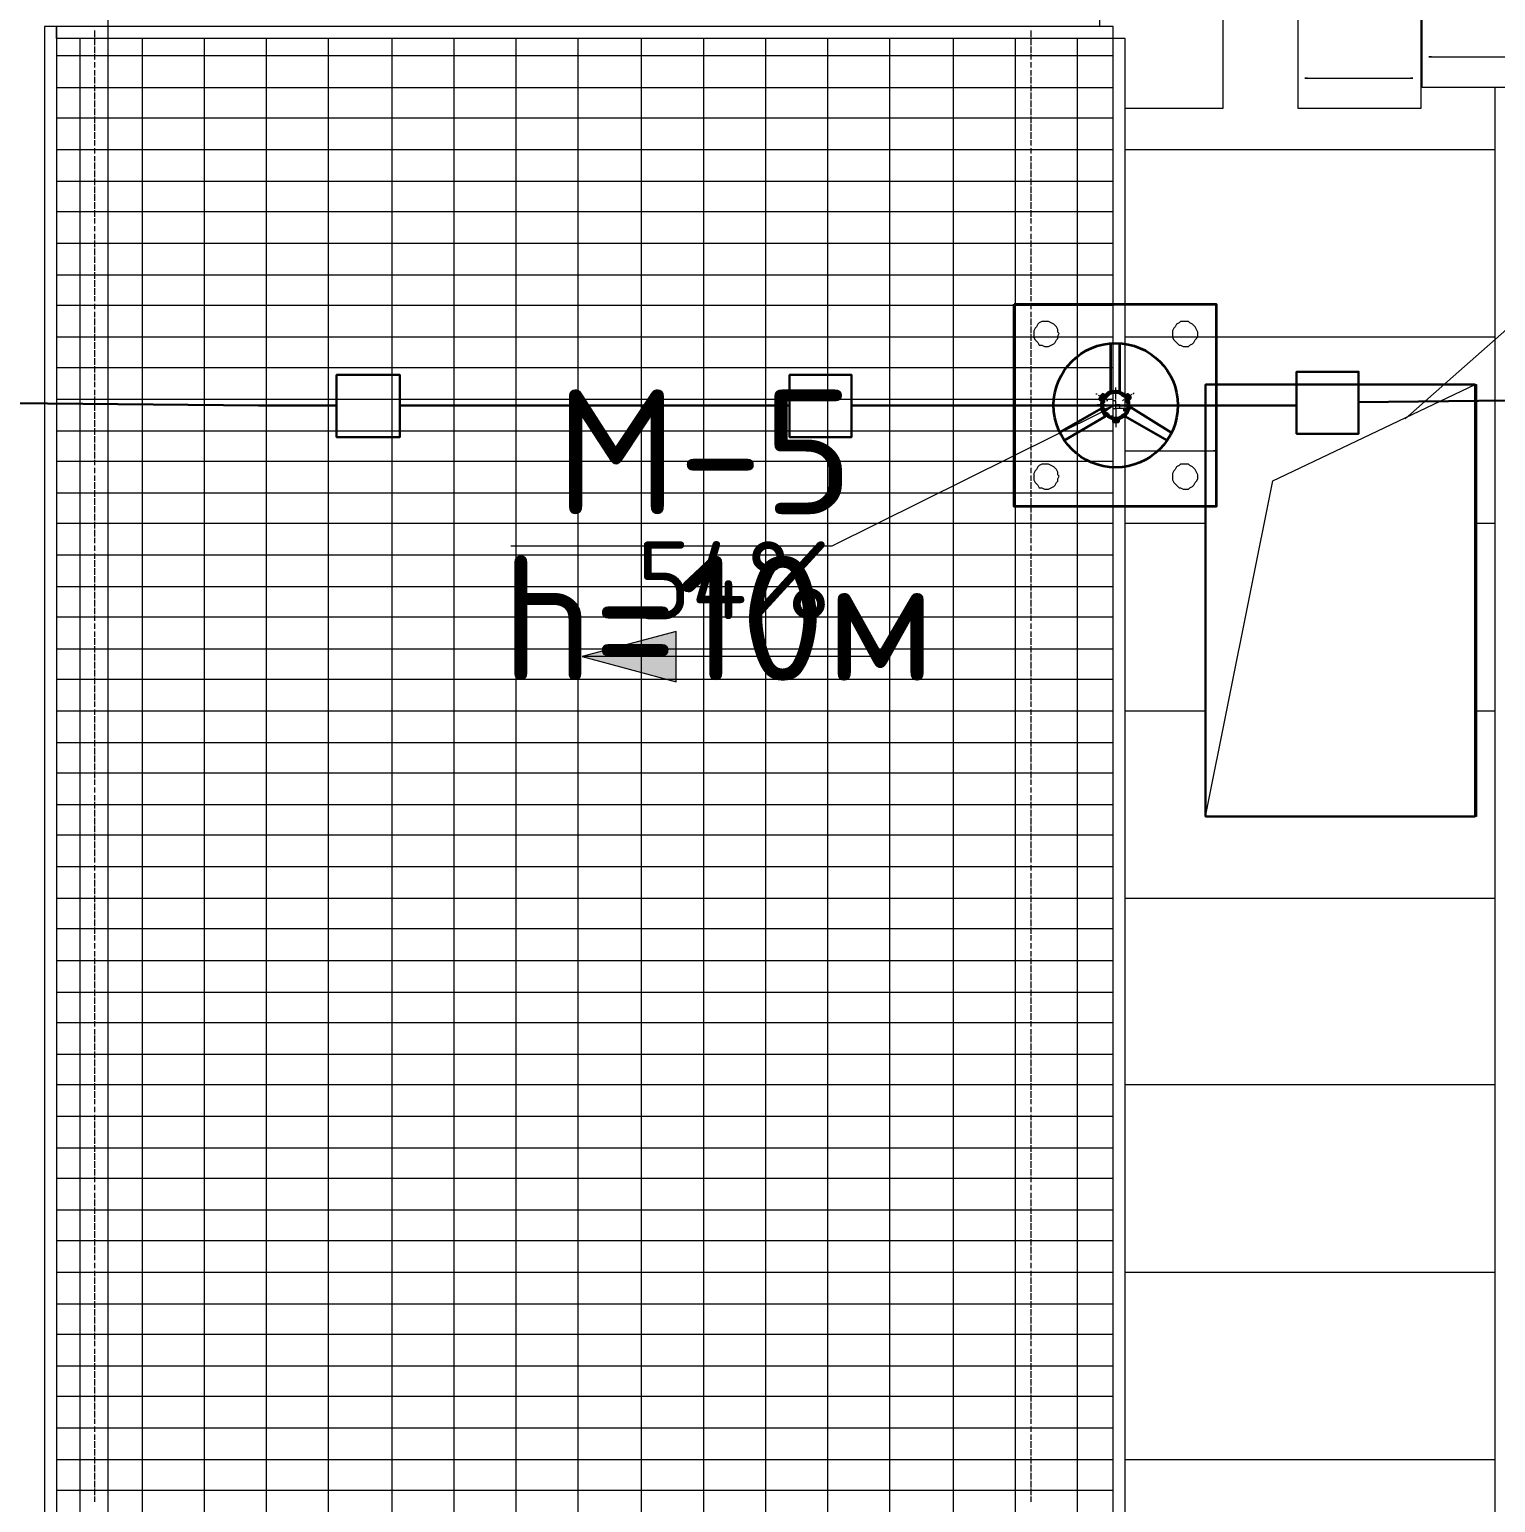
# Model space of a CAD drawing. Header units: millimetres. Extents: x -42533 to 645315, y 3457 to 82611.
# Drawn here: x 589326 to 594027, y 36537 to 41261 of the extents above; entities that cross this region are included whole.
import ezdxf

# ---------------------------------------------------------------- set-up
doc = ezdxf.new("R2010")
doc.units = ezdxf.units.MM
for name, color, linetype, true_color in [('PDF _!ЭОМ.Молниезащита', 7, 'Continuous', 0x954a95), ('PDF _Аннотация', 7, 'Continuous', 0xbababa), ('PDF _Крыша', 7, 'Continuous', 0xbababa), ('PDF _Крыша штриховка', 7, 'Continuous', 0xbababa), ('PDF _Обобщенные модели', 7, 'Continuous', 0xbababa), ('PDF _Ограждение', 7, 'Continuous', 0xbababa), ('PDF _Оси', 7, 'Continuous', 0xbababa), ('PDF _Перекрытие', 7, 'Continuous', 0xbababa), ('PDF _Перекрытие штриховка', 7, 'Continuous', 0xbababa), ('PDF _Размеры', 7, 'Continuous', 0xbababa)]:
    doc.layers.add(name, color=color, linetype=linetype, true_color=true_color)
for name, color, linetype in [('PDF _0', 7, 'Continuous'), ('PDF _Линии', 7, 'Continuous'), ('PDF _Текст', 7, 'Continuous')]:
    doc.layers.add(name, color=color, linetype=linetype)
doc.styles.add('PDF GOST Common', font='GOST_Common.ttf')
doc.styles.add('PDF ISOCPEUR', font='isocpeur.ttf')

msp = doc.modelspace()

# ---------------------------------------------------------------- linework, layer by layer
at = {"layer": 'PDF _!ЭОМ.Молниезащита', "color": 5, "lineweight": 30}
for points in [[(588819.7, 40067.1), (590060.6, 40055.3), (590310.5, 40055.3), (590310.5, 40152.7), (590513.8, 40152.7), (590513.8, 39953.7), (590310.5, 39953.7), (590310.5, 40055.3)], [(590513.8, 40055.3), (591513.3, 40055.3), (591763.2, 40055.3), (591763.2, 40152.7), (591962.3, 40152.7), (591962.3, 39953.7), (591763.2, 39953.7), (591763.2, 40055.3)], [(594164.7, 40071.9), (593587.9, 40065.8), (593587.9, 39964.1), (593388.9, 39964.1), (593388.9, 40163.2), (593587.9, 40163.2), (593587.9, 40065.8)], [(591962.3, 40055.3), (592961.8, 40055.3), (593388.9, 40055.3)]]:
    msp.add_lwpolyline(points, dxfattribs=at)
at = {"layer": 'PDF _!ЭОМ.Молниезащита', "lineweight": 5}
msp.add_lwpolyline([(592762.8, 40032), (591898.8, 39604.2), (591894.6, 39604.2), (590869.6, 39604.2)], dxfattribs=at)
at = {"layer": 'PDF _!ЭОМ.Молниезащита', "lineweight": 13}
msp.add_circle((592805, 40061.1), 16795.3, dxfattribs=at)
at = {"layer": 'PDF _!ЭОМ.Молниезащита', "color": 116, "lineweight": 30, "true_color": 0x136734}
msp.add_circle((592805, 40061.1), 12322.7, dxfattribs=at)
at = {"layer": 'PDF _!ЭОМ.Молниезащита', "transparency": 33554559}
msp.add_solid([(592758.6, 40040.5), (592809.4, 40057.4), (592767.1, 40027.8)], dxfattribs=at)
at = {"layer": 'PDF _0', "color": 5, "lineweight": 35}
for points in [[(592483.3, 40379.3), (593131.3, 40379.3), (593131.3, 39731.3), (592483.3, 39731.3)], [(592851.8, 40057.4), (592851.8, 40065.9), (592847.5, 40074.4), (592847.5, 40078.6), (592839.1, 40087.1), (592834.8, 40091.3), (592826.4, 40095.5), (592817.9, 40099.8), (592809.4, 40099.8), (592801, 40099.8), (592792.5, 40099.8), (592784, 40095.5), (592779.8, 40091.3), (592771.3, 40082.8), (592767.1, 40074.4), (592767.1, 40070.1), (592762.8, 40061.7), (592762.8, 40053.2), (592767.1, 40044.7), (592767.1, 40036.2), (592771.3, 40027.8), (592779.8, 40023.5), (592784, 40019.3), (592792.5, 40015.1), (592801, 40010.8), (592809.4, 40010.8), (592817.9, 40010.8), (592826.4, 40015.1), (592834.8, 40019.3), (592839.1, 40023.5), (592847.5, 40032), (592847.5, 40040.5), (592851.8, 40049)], [(592847.5, 40057.4), (592847.5, 40061.7), (592843.3, 40070.1), (592843.3, 40078.6), (592839.1, 40082.8), (592830.6, 40087.1), (592826.4, 40091.3), (592817.9, 40095.5), (592809.4, 40095.5), (592801, 40095.5), (592796.7, 40095.5), (592788.3, 40091.3), (592784, 40087.1), (592775.5, 40078.6), (592771.3, 40074.4), (592771.3, 40065.9), (592767.1, 40061.7), (592767.1, 40053.2), (592771.3, 40044.7), (592771.3, 40036.2), (592775.5, 40032), (592784, 40027.8), (592788.3, 40019.3), (592796.7, 40019.3), (592801, 40015.1), (592809.4, 40015.1), (592817.9, 40015.1), (592826.4, 40019.3), (592830.6, 40023.5), (592839.1, 40027.8), (592843.3, 40036.2), (592843.3, 40040.5), (592847.5, 40049)]]:
    msp.add_lwpolyline(points, close=True, dxfattribs=at)
at = {"layer": 'PDF _0', "color": 5, "lineweight": 5}
for points in [[(592627.3, 40286.1), (592623.1, 40290.4), (592623.1, 40298.8), (592618.8, 40307.3), (592614.6, 40311.5), (592610.4, 40315.8), (592601.9, 40320), (592593.4, 40324.2), (592589.2, 40324.2), (592580.7, 40324.2), (592572.2, 40324.2), (592563.8, 40320), (592559.5, 40315.8), (592555.3, 40307.3), (592551.1, 40303.1), (592546.8, 40294.6), (592546.8, 40290.4), (592546.8, 40281.9), (592546.8, 40273.4), (592551.1, 40265), (592555.3, 40260.7), (592559.5, 40256.5), (592563.8, 40248), (592572.2, 40248), (592580.7, 40243.8), (592589.2, 40243.8), (592593.4, 40243.8), (592601.9, 40248), (592610.4, 40252.2), (592614.6, 40256.5), (592618.8, 40265), (592623.1, 40269.2), (592623.1, 40277.7)], [(593072, 40286.1), (593072, 40290.4), (593067.8, 40298.8), (593063.5, 40307.3), (593059.3, 40311.5), (593055.1, 40315.8), (593046.6, 40320), (593042.4, 40324.2), (593033.9, 40324.2), (593025.4, 40324.2), (593017, 40324.2), (593012.7, 40320), (593004.3, 40315.8), (593000, 40307.3), (592995.8, 40303.1), (592991.5, 40294.6), (592991.5, 40290.4), (592991.5, 40281.9), (592991.5, 40273.4), (592995.8, 40265), (593000, 40260.7), (593004.3, 40256.5), (593012.7, 40248), (593017, 40248), (593025.4, 40243.8), (593033.9, 40243.8), (593042.4, 40243.8), (593046.6, 40248), (593055.1, 40252.2), (593059.3, 40256.5), (593063.5, 40265), (593067.8, 40269.2), (593072, 40277.7)], [(592627.3, 39828.7), (592623.1, 39832.9), (592623.1, 39841.4), (592618.8, 39849.9), (592614.6, 39854.1), (592610.4, 39858.4), (592601.9, 39862.6), (592593.4, 39866.8), (592589.2, 39866.8), (592580.7, 39866.8), (592572.2, 39866.8), (592563.8, 39862.6), (592559.5, 39858.4), (592555.3, 39849.9), (592551.1, 39845.7), (592546.8, 39837.2), (592546.8, 39832.9), (592546.8, 39824.5), (592546.8, 39816), (592551.1, 39807.5), (592555.3, 39803.3), (592559.5, 39799.1), (592563.8, 39790.6), (592572.2, 39790.6), (592580.7, 39786.4), (592589.2, 39786.4), (592593.4, 39786.4), (592601.9, 39790.6), (592610.4, 39794.8), (592614.6, 39799.1), (592618.8, 39807.5), (592623.1, 39811.8), (592623.1, 39820.2)], [(593072, 39828.7), (593072, 39832.9), (593067.8, 39841.4), (593063.5, 39849.9), (593059.3, 39854.1), (593055.1, 39858.4), (593046.6, 39862.6), (593042.4, 39866.8), (593033.9, 39866.8), (593025.4, 39866.8), (593017, 39866.8), (593012.7, 39862.6), (593004.3, 39858.4), (593000, 39849.9), (592995.8, 39845.7), (592991.5, 39837.2), (592991.5, 39832.9), (592991.5, 39824.5), (592991.5, 39816), (592995.8, 39807.5), (593000, 39803.3), (593004.3, 39799.1), (593012.7, 39790.6), (593017, 39790.6), (593025.4, 39786.4), (593033.9, 39786.4), (593042.4, 39786.4), (593046.6, 39790.6), (593055.1, 39794.8), (593059.3, 39799.1), (593063.5, 39807.5), (593067.8, 39811.8), (593072, 39820.2)]]:
    msp.add_lwpolyline(points, close=True, dxfattribs=at)
at = {"layer": 'PDF _0', "color": 5, "lineweight": 35}
for points in [[(592792.5, 40256.5), (592792.5, 40099.8), (592822.1, 40099.8), (592822.1, 40256.5)], [(592767.1, 40070.1), (592767.1, 40074.4), (592771.3, 40078.6), (592767.1, 40074.4), (592762.8, 40070.1), (592758.6, 40074.4), (592758.6, 40078.6), (592762.8, 40082.8), (592762.8, 40078.6), (592767.1, 40074.4)], [(592762.8, 40078.6), (592758.6, 40078.6), (592758.6, 40074.4)], [(592771.3, 40082.8), (592767.1, 40087.1), (592762.8, 40087.1), (592762.8, 40082.8), (592767.1, 40091.3), (592767.1, 40087.1)], [(592775.5, 40087.1), (592775.5, 40082.8), (592771.3, 40082.8), (592771.3, 40078.6), (592775.5, 40087.1), (592767.1, 40091.3)], [(592839.1, 40087.1), (592843.3, 40087.1), (592843.3, 40082.8), (592843.3, 40078.6), (592839.1, 40087.1), (592847.5, 40091.3)], [(592847.5, 40087.1), (592847.5, 40091.3), (592851.8, 40087.1), (592847.5, 40087.1), (592843.3, 40082.8)], [(592851.8, 40074.4), (592847.5, 40074.4), (592847.5, 40078.6), (592843.3, 40078.6), (592847.5, 40074.4), (592851.8, 40074.4), (592856, 40078.6)], [(592847.5, 40078.6), (592856, 40082.8), (592851.8, 40082.8), (592851.8, 40087.1), (592856, 40078.6), (592856, 40082.8)], [(592644.2, 39943.1), (592775.5, 40019.3), (592762.8, 40044.7), (592627.3, 39968.5)], [(592801, 40010.8), (592805.2, 40010.8), (592809.4, 40010.8), (592801, 40010.8), (592801, 40002.4)], [(592805.2, 40010.8), (592805.2, 40002.4), (592809.4, 40002.4), (592801, 40002.4), (592805.2, 40002.4)], [(592817.9, 40010.8), (592813.7, 40010.8), (592809.4, 40010.8), (592817.9, 40010.8), (592817.9, 40002.4)], [(592813.7, 40002.4), (592817.9, 40002.4), (592809.4, 40002.4), (592813.7, 40002.4), (592813.7, 40010.8)], [(592987.3, 39968.5), (592856, 40049), (592839.1, 40019.3), (592974.6, 39943.1)]]:
    msp.add_lwpolyline(points, dxfattribs=at)
at = {"layer": 'PDF _0', "color": 30, "lineweight": 18, "true_color": 0xff8000}
for points in [[(592809.4, 40104), (592809.4, 40112.5)], [(592750.1, 40091.3), (592745.9, 40091.3)], [(592762.8, 40082.8), (592754.4, 40087.1)], [(592775.5, 40074.4), (592767.1, 40078.6), (592767.1, 40082.8)], [(592779.8, 40074.4), (592779.8, 40074.4)], [(592784, 40070.1), (592779.8, 40070.1)], [(592809.4, 40099.8), (592809.4, 40099.8)], [(592809.4, 40074.4), (592809.4, 40082.8), (592809.4, 40087.1), (592809.4, 40095.5)], [(592809.4, 40070.1), (592809.4, 40070.1)], [(592809.4, 40044.7), (592809.4, 40057.4), (592809.4, 40065.9)], [(592830.6, 40070.1), (592834.8, 40074.4)], [(592839.1, 40074.4), (592847.5, 40082.8)], [(592851.8, 40082.8), (592860.3, 40091.3)], [(592864.5, 40091.3), (592868.7, 40095.5)], [(592775.5, 40057.4), (592767.1, 40057.4), (592762.8, 40057.4), (592750.1, 40057.4)], [(592779.8, 40057.4), (592792.5, 40057.4), (592796.7, 40057.4), (592809.4, 40057.4), (592822.1, 40057.4)], [(592809.4, 40040.5), (592809.4, 40027.8), (592809.4, 40023.5), (592809.4, 40015.1)], [(592809.4, 40019.3), (592809.4, 40010.8), (592809.4, 39998.1)], [(592826.4, 40057.4), (592834.8, 40057.4), (592839.1, 40057.4), (592851.8, 40057.4)], [(592856, 40057.4), (592864.5, 40057.4)], [(592809.4, 40006.6), (592809.4, 39993.9), (592809.4, 39989.7), (592809.4, 39985.4)]]:
    msp.add_lwpolyline(points, dxfattribs=at)
at = {"layer": 'PDF _0', "lineweight": 25}
for points in [[(592771.3, 40078.6), (592775.5, 40087.1), (592767.1, 40091.3), (592762.8, 40082.8), (592758.6, 40078.6), (592758.6, 40074.4), (592762.8, 40070.1), (592767.1, 40074.4)], [(592856, 40078.6), (592851.8, 40087.1), (592847.5, 40091.3), (592839.1, 40087.1), (592843.3, 40078.6), (592847.5, 40074.4), (592851.8, 40074.4)], [(592817.9, 40002.4), (592817.9, 40010.8), (592809.4, 40010.8), (592801, 40010.8), (592801, 40002.4), (592809.4, 40002.4)]]:
    msp.add_lwpolyline(points, close=True, dxfattribs=at)
at = {"layer": 'PDF _0', "color": 7, "lineweight": 0, "true_color": 0xffffff}
for points in [[(592767.1, 40070.1), (592758.6, 40074.4), (592767.1, 40074.4)], [(592767.1, 40091.3), (592775.5, 40087.1), (592762.8, 40082.8)], [(592851.8, 40087.1), (592839.1, 40087.1), (592847.5, 40091.3)], [(592851.8, 40074.4), (592856, 40078.6), (592847.5, 40074.4)], [(592801, 40010.8), (592817.9, 40010.8), (592801, 40010.8)], [(592809.4, 40010.8), (592817.9, 40010.8)], [(592817.9, 40002.4), (592801, 40002.4), (592817.9, 40002.4), (592801, 40002.4)]]:
    msp.add_lwpolyline(points, dxfattribs=at)
at = {"layer": 'PDF _0', "color": 5, "lineweight": 35}
msp.add_circle((592809.2, 40055.5), 199.3, dxfattribs=at)
at = {"layer": 'PDF _0', "color": 7, "true_color": 0xffffff, "transparency": 33554559}
for points in [[(592762.8, 40082.8), (592771.3, 40078.6), (592758.6, 40078.6)], [(592771.3, 40078.6), (592758.6, 40078.6), (592767.1, 40074.4)], [(592767.1, 40091.3), (592762.8, 40082.8), (592775.5, 40087.1)], [(592775.5, 40087.1), (592762.8, 40082.8), (592771.3, 40078.6)], [(592847.5, 40091.3), (592839.1, 40087.1), (592851.8, 40087.1)], [(592843.3, 40078.6), (592851.8, 40087.1), (592839.1, 40087.1)], [(592856, 40078.6), (592843.3, 40078.6), (592851.8, 40087.1)], [(592847.5, 40074.4), (592856, 40078.6), (592843.3, 40078.6)], [(592801, 40002.4), (592817.9, 40002.4), (592801, 40010.8)], [(592817.9, 40002.4), (592801, 40010.8), (592817.9, 40010.8)]]:
    msp.add_solid(points, dxfattribs=at)
at = {"layer": 'PDF _Аннотация', "color": 8, "lineweight": 9}
msp.add_lwpolyline([(593737, 40012), (595168.5, 41274.1), (595299.8, 41274.1)], dxfattribs=at)
at = {"layer": 'PDF _Крыша', "color": 8, "lineweight": 9}
msp.add_lwpolyline([(593097.4, 40122.1), (593965.7, 40122.1), (593965.7, 38737.2), (593097.4, 38737.2)], close=True, dxfattribs=at)
at = {"layer": 'PDF _Крыша штриховка', "color": 8, "lineweight": 9}
for points in [[(592839.1, 40876), (594025, 40876)], [(592839.1, 40274.6), (594025, 40274.6)], [(592839.1, 39677.4), (593097.4, 39677.4)], [(593965.7, 39677.4), (594025, 39677.4)], [(592839.1, 39076), (593097.4, 39076)], [(593965.7, 39076), (594025, 39076)], [(592839.1, 38474.6), (594025, 38474.6)], [(592839.1, 37877.4), (594025, 37877.4)], [(592839.1, 37276), (594025, 37276)], [(592839.1, 36674.5), (594025, 36674.5)]]:
    msp.add_lwpolyline(points, dxfattribs=at)
at = {"layer": 'PDF _Линии', "color": 8, "lineweight": 9}
for points in [[(553827.3, 24730.9), (582318.5, 24654.6), (582229.5, 32125.8), (589577.9, 32125.8), (589577.9, 54975.5), (598506, 54975.5), (598785.5, 20686.1), (592369, 20686.1), (592432.5, 12524.6), (585626.3, 12571.2), (585592.4, 14451.7), (550752.4, 14451.7), (550752.4, 12478), (543802.2, 12478), (543764.1, 20783.5), (537415.3, 20800.5), (537356, 32655.2)], [(593097.4, 38737.2), (593313.4, 39812.9), (593961.4, 40122.1)]]:
    msp.add_lwpolyline(points, dxfattribs=at)
at = {"layer": 'PDF _Линии', "color": 8, "lineweight": 30}
msp.add_lwpolyline([(593961.4, 40122.1), (593097.4, 40122.1), (593097.4, 38737.2), (593961.4, 38737.2)], close=True, dxfattribs=at)
at = {"layer": 'PDF _Обобщенные модели', "color": 8, "lineweight": 9}
for points in [[(593792, 42472.7), (593809, 42472.7), (593813.2, 42472.7), (593817.4, 42472.7), (594156.3, 42472.7), (594164.7, 42472.7), (594169, 42472.7), (594185.9, 42472.7), (594185.9, 41075.1), (594169, 41075.1), (594164.7, 41075.1), (594156.3, 41075.1), (593817.4, 41075.1), (593813.2, 41075.1), (593809, 41075.1), (593792, 41075.1)], [(593393.9, 42409.2), (593410.8, 42409.2), (593419.3, 42409.2), (593758.1, 42409.2), (593762.4, 42409.2), (593766.6, 42409.2), (593783.6, 42409.2), (593787.8, 42409.2), (593787.8, 41007.3), (593783.6, 41007.3), (593766.6, 41007.3), (593762.4, 41007.3), (593758.1, 41007.3), (593419.3, 41007.3), (593410.8, 41007.3), (593393.9, 41007.3)]]:
    msp.add_lwpolyline(points, close=True, dxfattribs=at)
for points in [[(592758.6, 41269.9), (592758.6, 42409.2), (592762.8, 42409.2), (592775.5, 42409.2), (592779.8, 42409.2), (592788.3, 42409.2), (593122.8, 42409.2), (593131.3, 42409.2), (593135.5, 42409.2), (593152.5, 42409.2), (593152.5, 41007.3), (593135.5, 41007.3), (593131.3, 41007.3), (593122.8, 41007.3), (592839.1, 41007.3)], [(593821.7, 41172.5), (593813.2, 41172.5), (594160.5, 41172.5), (594152, 41172.5)], [(593423.6, 41104.7), (593415.1, 41104.7), (593762.4, 41104.7), (593753.9, 41104.7)], [(592839.1, 39909.2), (593127.1, 39909.2), (593122.8, 39909.2)]]:
    msp.add_lwpolyline(points, dxfattribs=at)
at = {"layer": 'PDF _Обобщенные модели', "color": 8, "lineweight": 18}
msp.add_lwpolyline([(594025, 41075.1), (594025, 25654.2)], dxfattribs=at)
at = {"layer": 'PDF _Ограждение', "color": 8, "lineweight": 9}
msp.add_lwpolyline([(592801, 41231.8), (592801, 41269.9), (589412.7, 41269.9), (589412.7, 34213.8), (589374.6, 34213.8), (589374.6, 34175.7), (592801, 34175.7), (592801, 41231.8), (589412.7, 41231.8), (589412.7, 41269.9), (589374.6, 41269.9), (589374.6, 34213.8), (592801, 34213.8), (592801, 34175.7), (592839.1, 34175.7), (592839.1, 41231.8)], close=True, dxfattribs=at)
for points in [[(592834.8, 40036.2), (592834.8, 40044.7), (592809.4, 40044.7), (592809.4, 40070.1), (592801, 40070.1)], [(592801, 40044.7), (592809.4, 40044.7), (592809.4, 40036.2)]]:
    msp.add_lwpolyline(points, dxfattribs=at)
at = {"layer": 'PDF _Оси', "color": 8, "lineweight": 9}
for points in [[(589535.5, 41236), (589535.5, 41257.2)], [(592538.4, 41236), (592538.4, 41257.2)], [(589535.5, 41210.6), (589535.5, 41231.8)], [(589535.5, 41185.2), (589535.5, 41206.4)], [(592538.4, 41210.6), (592538.4, 41231.8)], [(592538.4, 41185.2), (592538.4, 41206.4)], [(589535.5, 41164), (589535.5, 41181)], [(589535.5, 41159.8), (589535.5, 41159.8)], [(589535.5, 41138.6), (589535.5, 41155.5)], [(592538.4, 41164), (592538.4, 41181)], [(592538.4, 41159.8), (592538.4, 41159.8)], [(592538.4, 41138.6), (592538.4, 41155.5)], [(589535.5, 41134.4), (589535.5, 41134.4)], [(589535.5, 41113.2), (589535.5, 41130.1)], [(589535.5, 41087.8), (589535.5, 41109)], [(592538.4, 41134.4), (592538.4, 41134.4)], [(592538.4, 41113.2), (592538.4, 41130.1)], [(592538.4, 41087.8), (592538.4, 41109)], [(589535.5, 41062.4), (589535.5, 41083.5)], [(589535.5, 41037), (589535.5, 41058.1)], [(592538.4, 41062.4), (592538.4, 41083.5)], [(592538.4, 41037), (592538.4, 41058.1)], [(589535.5, 41011.5), (589535.5, 41032.7)], [(589535.5, 40986.1), (589535.5, 41007.3)], [(592538.4, 41011.5), (592538.4, 41032.7)], [(592538.4, 40986.1), (592538.4, 41007.3)], [(589535.5, 40960.7), (589535.5, 40981.9)], [(589535.5, 40935.3), (589535.5, 40956.5)], [(592538.4, 40960.7), (592538.4, 40981.9)], [(592538.4, 40935.3), (592538.4, 40956.5)], [(589535.5, 40909.9), (589535.5, 40931.1)], [(592538.4, 40909.9), (592538.4, 40931.1)], [(589535.5, 40888.7), (589535.5, 40905.7)], [(589535.5, 40884.5), (589535.5, 40884.5)], [(589535.5, 40863.3), (589535.5, 40880.2)], [(592538.4, 40888.7), (592538.4, 40905.7)], [(592538.4, 40884.5), (592538.4, 40884.5)], [(592538.4, 40863.3), (592538.4, 40880.2)], [(589535.5, 40859.1), (589535.5, 40859.1)], [(589535.5, 40837.9), (589535.5, 40854.8)], [(589535.5, 40812.5), (589535.5, 40833.7)], [(592538.4, 40859.1), (592538.4, 40859.1)], [(592538.4, 40837.9), (592538.4, 40854.8)], [(592538.4, 40812.5), (592538.4, 40833.7)], [(589535.5, 40787.1), (589535.5, 40808.2)], [(589535.5, 40761.7), (589535.5, 40782.8)], [(592538.4, 40787.1), (592538.4, 40808.2)], [(592538.4, 40761.7), (592538.4, 40782.8)], [(589535.5, 40736.2), (589535.5, 40757.4)], [(589535.5, 40710.8), (589535.5, 40732)], [(592538.4, 40736.2), (592538.4, 40757.4)], [(592538.4, 40710.8), (592538.4, 40732)], [(589535.5, 40685.4), (589535.5, 40706.6)], [(589535.5, 40660), (589535.5, 40681.2)], [(592538.4, 40685.4), (592538.4, 40706.6)], [(592538.4, 40660), (592538.4, 40681.2)], [(589535.5, 40638.8), (589535.5, 40655.8)], [(589535.5, 40634.6), (589535.5, 40634.6)], [(589535.5, 40613.4), (589535.5, 40630.4)], [(592538.4, 40638.8), (592538.4, 40655.8)], [(592538.4, 40634.6), (592538.4, 40634.6)], [(592538.4, 40613.4), (592538.4, 40630.4)], [(589535.5, 40609.2), (589535.5, 40609.2)], [(589535.5, 40588), (589535.5, 40604.9)], [(589535.5, 40562.6), (589535.5, 40583.8)], [(592538.4, 40609.2), (592538.4, 40609.2)], [(592538.4, 40588), (592538.4, 40604.9)], [(592538.4, 40562.6), (592538.4, 40583.8)], [(589535.5, 40537.2), (589535.5, 40558.4)], [(589535.5, 40511.8), (589535.5, 40532.9)], [(592538.4, 40537.2), (592538.4, 40558.4)], [(592538.4, 40511.8), (592538.4, 40532.9)], [(589535.5, 40486.4), (589535.5, 40507.5)], [(592538.4, 40486.4), (592538.4, 40507.5)], [(589535.5, 40460.9), (589535.5, 40482.1)], [(589535.5, 40435.5), (589535.5, 40456.7)], [(592538.4, 40460.9), (592538.4, 40482.1)], [(592538.4, 40435.5), (592538.4, 40456.7)], [(589535.5, 40410.1), (589535.5, 40431.3)], [(589535.5, 40388.9), (589535.5, 40405.9)], [(592538.4, 40410.1), (592538.4, 40431.3)], [(592538.4, 40388.9), (592538.4, 40405.9)], [(589535.5, 40384.7), (589535.5, 40384.7)], [(589535.5, 40363.5), (589535.5, 40380.5)], [(589535.5, 40359.3), (589535.5, 40359.3)], [(589535.5, 40338.1), (589535.5, 40355.1)], [(592538.4, 40384.7), (592538.4, 40384.7)], [(592538.4, 40363.5), (592538.4, 40380.5)], [(592538.4, 40359.3), (592538.4, 40359.3)], [(592538.4, 40338.1), (592538.4, 40355.1)], [(589535.5, 40312.7), (589535.5, 40333.9)], [(589535.5, 40287.3), (589535.5, 40308.5)], [(592538.4, 40312.7), (592538.4, 40333.9)], [(592538.4, 40287.3), (592538.4, 40308.5)], [(589535.5, 40261.9), (589535.5, 40283.1)], [(589535.5, 40236.5), (589535.5, 40257.6)], [(592538.4, 40261.9), (592538.4, 40283.1)], [(592538.4, 40236.5), (592538.4, 40257.6)], [(589535.5, 40211.1), (589535.5, 40232.2)], [(589535.5, 40185.6), (589535.5, 40206.8)], [(592538.4, 40211.1), (592538.4, 40232.2)], [(592538.4, 40185.6), (592538.4, 40206.8)], [(589535.5, 40160.2), (589535.5, 40181.4)], [(589535.5, 40134.8), (589535.5, 40156)], [(592538.4, 40160.2), (592538.4, 40181.4)], [(592538.4, 40134.8), (592538.4, 40156)], [(589535.5, 40113.6), (589535.5, 40130.6)], [(589535.5, 40109.4), (589535.5, 40109.4)], [(589535.5, 40088.2), (589535.5, 40105.2)], [(592538.4, 40113.6), (592538.4, 40130.6)], [(592538.4, 40109.4), (592538.4, 40109.4)], [(592538.4, 40088.2), (592538.4, 40105.2)], [(589535.5, 40062.8), (589535.5, 40084)], [(589535.5, 40037.4), (589535.5, 40058.6)], [(592538.4, 40062.8), (592538.4, 40084)], [(592538.4, 40037.4), (592538.4, 40058.6)], [(589535.5, 40012), (589535.5, 40033.2)], [(592538.4, 40012), (592538.4, 40033.2)], [(589535.5, 39986.6), (589535.5, 40007.8)], [(589535.5, 39961.2), (589535.5, 39982.4)], [(592538.4, 39986.6), (592538.4, 40007.8)], [(592538.4, 39961.2), (592538.4, 39982.4)], [(589535.5, 39935.8), (589535.5, 39956.9)], [(589535.5, 39910.3), (589535.5, 39931.5)], [(592538.4, 39935.8), (592538.4, 39956.9)], [(592538.4, 39910.3), (592538.4, 39931.5)], [(589535.5, 39884.9), (589535.5, 39906.1)], [(589535.5, 39863.8), (589535.5, 39880.7)], [(592538.4, 39884.9), (592538.4, 39906.1)], [(592538.4, 39863.8), (592538.4, 39880.7)], [(589535.5, 39859.5), (589535.5, 39859.5)], [(589535.5, 39838.3), (589535.5, 39855.3)], [(589535.5, 39834.1), (589535.5, 39834.1)], [(589535.5, 39812.9), (589535.5, 39829.9)], [(592538.4, 39859.5), (592538.4, 39859.5)], [(592538.4, 39838.3), (592538.4, 39855.3)], [(592538.4, 39834.1), (592538.4, 39834.1)], [(592538.4, 39812.9), (592538.4, 39829.9)], [(589535.5, 39787.5), (589535.5, 39808.7)], [(589535.5, 39762.1), (589535.5, 39783.3)], [(592538.4, 39787.5), (592538.4, 39808.7)], [(592538.4, 39762.1), (592538.4, 39783.3)], [(589535.5, 39736.7), (589535.5, 39757.9)], [(589535.5, 39711.3), (589535.5, 39732.5)], [(592538.4, 39736.7), (592538.4, 39757.9)], [(592538.4, 39711.3), (592538.4, 39732.5)], [(589535.5, 39685.9), (589535.5, 39707.1)], [(589535.5, 39660.5), (589535.5, 39681.6)], [(592538.4, 39685.9), (592538.4, 39707.1)], [(592538.4, 39660.5), (592538.4, 39681.6)], [(589535.5, 39635.1), (589535.5, 39656.2)], [(592538.4, 39635.1), (592538.4, 39656.2)], [(589535.5, 39613.9), (589535.5, 39630.8)], [(589535.5, 39609.6), (589535.5, 39609.6)], [(589535.5, 39588.5), (589535.5, 39605.4)], [(592538.4, 39613.9), (592538.4, 39630.8)], [(592538.4, 39609.6), (592538.4, 39609.6)], [(592538.4, 39588.5), (592538.4, 39605.4)], [(589535.5, 39584.2), (589535.5, 39584.2)], [(589535.5, 39563.1), (589535.5, 39580)], [(589535.5, 39537.6), (589535.5, 39558.8)], [(592538.4, 39584.2), (592538.4, 39584.2)], [(592538.4, 39563.1), (592538.4, 39580)], [(592538.4, 39537.6), (592538.4, 39558.8)], [(589535.5, 39512.2), (589535.5, 39533.4)], [(589535.5, 39486.8), (589535.5, 39508)], [(592538.4, 39512.2), (592538.4, 39533.4)], [(592538.4, 39486.8), (592538.4, 39508)], [(589535.5, 39461.4), (589535.5, 39482.6)], [(589535.5, 39436), (589535.5, 39457.2)], [(592538.4, 39461.4), (592538.4, 39482.6)], [(592538.4, 39436), (592538.4, 39457.2)], [(589535.5, 39410.6), (589535.5, 39431.8)], [(589535.5, 39385.2), (589535.5, 39406.3)], [(592538.4, 39410.6), (592538.4, 39431.8)], [(592538.4, 39385.2), (592538.4, 39406.3)], [(589535.5, 39364), (589535.5, 39380.9)], [(589535.5, 39359.8), (589535.5, 39359.8)], [(589535.5, 39338.6), (589535.5, 39355.5)], [(592538.4, 39364), (592538.4, 39380.9)], [(592538.4, 39359.8), (592538.4, 39359.8)], [(592538.4, 39338.6), (592538.4, 39355.5)], [(589535.5, 39334.3), (589535.5, 39334.3)], [(589535.5, 39313.2), (589535.5, 39330.1)], [(589535.5, 39287.8), (589535.5, 39308.9)], [(592538.4, 39334.3), (592538.4, 39334.3)], [(592538.4, 39313.2), (592538.4, 39330.1)], [(592538.4, 39287.8), (592538.4, 39308.9)], [(589535.5, 39262.3), (589535.5, 39283.5)], [(589535.5, 39236.9), (589535.5, 39258.1)], [(592538.4, 39262.3), (592538.4, 39283.5)], [(592538.4, 39236.9), (592538.4, 39258.1)], [(589535.5, 39211.5), (589535.5, 39232.7)], [(592538.4, 39211.5), (592538.4, 39232.7)], [(589535.5, 39186.1), (589535.5, 39207.3)], [(589535.5, 39160.7), (589535.5, 39181.9)], [(592538.4, 39186.1), (592538.4, 39207.3)], [(592538.4, 39160.7), (592538.4, 39181.9)], [(589535.5, 39135.3), (589535.5, 39156.5)], [(589535.5, 39109.9), (589535.5, 39131)], [(592538.4, 39135.3), (592538.4, 39156.5)], [(592538.4, 39109.9), (592538.4, 39131)], [(589535.5, 39088.7), (589535.5, 39105.6)], [(589535.5, 39084.5), (589535.5, 39084.5)], [(589535.5, 39063.3), (589535.5, 39080.2)], [(592538.4, 39088.7), (592538.4, 39105.6)], [(592538.4, 39084.5), (592538.4, 39084.5)], [(592538.4, 39063.3), (592538.4, 39080.2)], [(589535.5, 39037.9), (589535.5, 39059)], [(589535.5, 39012.5), (589535.5, 39033.6)], [(592538.4, 39037.9), (592538.4, 39059)], [(592538.4, 39012.5), (592538.4, 39033.6)], [(589535.5, 38987), (589535.5, 39008.2)], [(589535.5, 38961.6), (589535.5, 38982.8)], [(592538.4, 38987), (592538.4, 39008.2)], [(592538.4, 38961.6), (592538.4, 38982.8)], [(589535.5, 38936.2), (589535.5, 38957.4)], [(589535.5, 38910.8), (589535.5, 38932)], [(592538.4, 38936.2), (592538.4, 38957.4)], [(592538.4, 38910.8), (592538.4, 38932)], [(589535.5, 38885.4), (589535.5, 38906.6)], [(589535.5, 38860), (589535.5, 38881.2)], [(592538.4, 38885.4), (592538.4, 38906.6)], [(592538.4, 38860), (592538.4, 38881.2)], [(589535.5, 38838.8), (589535.5, 38855.7)], [(589535.5, 38834.6), (589535.5, 38834.6)], [(589535.5, 38813.4), (589535.5, 38830.3)], [(592538.4, 38838.8), (592538.4, 38855.7)], [(592538.4, 38834.6), (592538.4, 38834.6)], [(592538.4, 38813.4), (592538.4, 38830.3)], [(589535.5, 38809.2), (589535.5, 38809.2)], [(589535.5, 38788), (589535.5, 38804.9)], [(589535.5, 38762.6), (589535.5, 38783.7)], [(592538.4, 38809.2), (592538.4, 38809.2)], [(592538.4, 38788), (592538.4, 38804.9)], [(592538.4, 38762.6), (592538.4, 38783.7)], [(589535.5, 38737.2), (589535.5, 38758.3)], [(592538.4, 38737.2), (592538.4, 38758.3)], [(589535.5, 38711.7), (589535.5, 38732.9)], [(589535.5, 38686.3), (589535.5, 38707.5)], [(592538.4, 38711.7), (592538.4, 38732.9)], [(592538.4, 38686.3), (592538.4, 38707.5)], [(589535.5, 38660.9), (589535.5, 38682.1)], [(589535.5, 38635.5), (589535.5, 38656.7)], [(592538.4, 38660.9), (592538.4, 38682.1)], [(592538.4, 38635.5), (592538.4, 38656.7)], [(589535.5, 38610.1), (589535.5, 38631.3)], [(589535.5, 38588.9), (589535.5, 38605.9)], [(592538.4, 38610.1), (592538.4, 38631.3)], [(592538.4, 38588.9), (592538.4, 38605.9)], [(589535.5, 38584.7), (589535.5, 38584.7)], [(589535.5, 38563.5), (589535.5, 38580.5)], [(589535.5, 38559.3), (589535.5, 38559.3)], [(589535.5, 38538.1), (589535.5, 38555)], [(592538.4, 38584.7), (592538.4, 38584.7)], [(592538.4, 38563.5), (592538.4, 38580.5)], [(592538.4, 38559.3), (592538.4, 38559.3)], [(592538.4, 38538.1), (592538.4, 38555)], [(589535.5, 38512.7), (589535.5, 38533.9)], [(589535.5, 38487.3), (589535.5, 38508.4)], [(592538.4, 38512.7), (592538.4, 38533.9)], [(592538.4, 38487.3), (592538.4, 38508.4)], [(589535.5, 38461.9), (589535.5, 38483)], [(589535.5, 38436.4), (589535.5, 38457.6)], [(592538.4, 38461.9), (592538.4, 38483)], [(592538.4, 38436.4), (592538.4, 38457.6)], [(589535.5, 38411), (589535.5, 38432.2)], [(589535.5, 38385.6), (589535.5, 38406.8)], [(592538.4, 38411), (592538.4, 38432.2)], [(592538.4, 38385.6), (592538.4, 38406.8)], [(589535.5, 38360.2), (589535.5, 38381.4)], [(592538.4, 38360.2), (592538.4, 38381.4)], [(589535.5, 38339), (589535.5, 38356)], [(589535.5, 38334.8), (589535.5, 38334.8)], [(589535.5, 38313.6), (589535.5, 38330.6)], [(592538.4, 38339), (592538.4, 38356)], [(592538.4, 38334.8), (592538.4, 38334.8)], [(592538.4, 38313.6), (592538.4, 38330.6)], [(589535.5, 38309.4), (589535.5, 38309.4)], [(589535.5, 38288.2), (589535.5, 38305.2)], [(589535.5, 38262.8), (589535.5, 38284)], [(592538.4, 38309.4), (592538.4, 38309.4)], [(592538.4, 38288.2), (592538.4, 38305.2)], [(592538.4, 38262.8), (592538.4, 38284)], [(589535.5, 38237.4), (589535.5, 38258.6)], [(589535.5, 38212), (589535.5, 38233.2)], [(592538.4, 38237.4), (592538.4, 38258.6)], [(592538.4, 38212), (592538.4, 38233.2)], [(589535.5, 38186.6), (589535.5, 38207.7)], [(589535.5, 38161.2), (589535.5, 38182.3)], [(592538.4, 38186.6), (592538.4, 38207.7)], [(592538.4, 38161.2), (592538.4, 38182.3)], [(589535.5, 38135.7), (589535.5, 38156.9)], [(589535.5, 38110.3), (589535.5, 38131.5)], [(592538.4, 38135.7), (592538.4, 38156.9)], [(592538.4, 38110.3), (592538.4, 38131.5)], [(589535.5, 38084.9), (589535.5, 38106.1)], [(589535.5, 38063.7), (589535.5, 38080.7)], [(592538.4, 38084.9), (592538.4, 38106.1)], [(592538.4, 38063.7), (592538.4, 38080.7)], [(589535.5, 38059.5), (589535.5, 38059.5)], [(589535.5, 38038.3), (589535.5, 38055.3)], [(589535.5, 38012.9), (589535.5, 38034.1)], [(592538.4, 38059.5), (592538.4, 38059.5)], [(592538.4, 38038.3), (592538.4, 38055.3)], [(592538.4, 38012.9), (592538.4, 38034.1)], [(589535.5, 37987.5), (589535.5, 38008.7)], [(589535.5, 37962.1), (589535.5, 37983.3)], [(592538.4, 37987.5), (592538.4, 38008.7)], [(592538.4, 37962.1), (592538.4, 37983.3)], [(589535.5, 37936.7), (589535.5, 37957.9)], [(589535.5, 37911.3), (589535.5, 37932.4)], [(592538.4, 37936.7), (592538.4, 37957.9)], [(592538.4, 37911.3), (592538.4, 37932.4)], [(589535.5, 37885.9), (589535.5, 37907)], [(592538.4, 37885.9), (592538.4, 37907)], [(589535.5, 37860.4), (589535.5, 37881.6)], [(589535.5, 37835), (589535.5, 37856.2)], [(592538.4, 37860.4), (592538.4, 37881.6)], [(592538.4, 37835), (592538.4, 37856.2)], [(589535.5, 37813.9), (589535.5, 37830.8)], [(589535.5, 37809.6), (589535.5, 37809.6)], [(589535.5, 37788.4), (589535.5, 37805.4)], [(592538.4, 37813.9), (592538.4, 37830.8)], [(592538.4, 37809.6), (592538.4, 37809.6)], [(592538.4, 37788.4), (592538.4, 37805.4)], [(589535.5, 37784.2), (589535.5, 37784.2)], [(589535.5, 37763), (589535.5, 37780)], [(589535.5, 37737.6), (589535.5, 37758.8)], [(592538.4, 37784.2), (592538.4, 37784.2)], [(592538.4, 37763), (592538.4, 37780)], [(592538.4, 37737.6), (592538.4, 37758.8)], [(589535.5, 37712.2), (589535.5, 37733.4)], [(589535.5, 37686.8), (589535.5, 37708)], [(592538.4, 37712.2), (592538.4, 37733.4)], [(592538.4, 37686.8), (592538.4, 37708)], [(589535.5, 37661.4), (589535.5, 37682.6)], [(589535.5, 37636), (589535.5, 37657.1)], [(592538.4, 37661.4), (592538.4, 37682.6)], [(592538.4, 37636), (592538.4, 37657.1)], [(589535.5, 37610.6), (589535.5, 37631.7)], [(589535.5, 37585.1), (589535.5, 37606.3)], [(592538.4, 37610.6), (592538.4, 37631.7)], [(592538.4, 37585.1), (592538.4, 37606.3)], [(589535.5, 37564), (589535.5, 37580.9)], [(589535.5, 37559.7), (589535.5, 37559.7)], [(589535.5, 37538.6), (589535.5, 37555.5)], [(592538.4, 37564), (592538.4, 37580.9)], [(592538.4, 37559.7), (592538.4, 37559.7)], [(592538.4, 37538.6), (592538.4, 37555.5)], [(589535.5, 37534.3), (589535.5, 37534.3)], [(589535.5, 37513.1), (589535.5, 37530.1)], [(589535.5, 37487.7), (589535.5, 37508.9)], [(592538.4, 37534.3), (592538.4, 37534.3)], [(592538.4, 37513.1), (592538.4, 37530.1)], [(592538.4, 37487.7), (592538.4, 37508.9)], [(589535.5, 37462.3), (589535.5, 37483.5)], [(592538.4, 37462.3), (592538.4, 37483.5)], [(589535.5, 37436.9), (589535.5, 37458.1)], [(589535.5, 37411.5), (589535.5, 37432.7)], [(592538.4, 37436.9), (592538.4, 37458.1)], [(592538.4, 37411.5), (592538.4, 37432.7)], [(589535.5, 37386.1), (589535.5, 37407.3)], [(589535.5, 37360.7), (589535.5, 37381.8)], [(592538.4, 37386.1), (592538.4, 37407.3)], [(592538.4, 37360.7), (592538.4, 37381.8)], [(589535.5, 37335.3), (589535.5, 37356.4)], [(589535.5, 37314.1), (589535.5, 37331)], [(592538.4, 37335.3), (592538.4, 37356.4)], [(592538.4, 37314.1), (592538.4, 37331)], [(589535.5, 37309.8), (589535.5, 37309.8)], [(589535.5, 37288.7), (589535.5, 37305.6)], [(589535.5, 37284.4), (589535.5, 37284.4)], [(589535.5, 37263.3), (589535.5, 37280.2)], [(592538.4, 37309.8), (592538.4, 37309.8)], [(592538.4, 37288.7), (592538.4, 37305.6)], [(592538.4, 37284.4), (592538.4, 37284.4)], [(592538.4, 37263.3), (592538.4, 37280.2)], [(589535.5, 37237.8), (589535.5, 37259)], [(589535.5, 37212.4), (589535.5, 37233.6)], [(592538.4, 37237.8), (592538.4, 37259)], [(592538.4, 37212.4), (592538.4, 37233.6)], [(589535.5, 37187), (589535.5, 37208.2)], [(589535.5, 37161.6), (589535.5, 37182.8)], [(592538.4, 37187), (592538.4, 37208.2)], [(592538.4, 37161.6), (592538.4, 37182.8)], [(589535.5, 37136.2), (589535.5, 37157.4)], [(589535.5, 37110.8), (589535.5, 37132)], [(592538.4, 37136.2), (592538.4, 37157.4)], [(592538.4, 37110.8), (592538.4, 37132)], [(589535.5, 37085.4), (589535.5, 37106.5)], [(592538.4, 37085.4), (592538.4, 37106.5)], [(589535.5, 37060), (589535.5, 37081.1)], [(589535.5, 37038.8), (589535.5, 37055.7)], [(592538.4, 37060), (592538.4, 37081.1)], [(592538.4, 37038.8), (592538.4, 37055.7)], [(589535.5, 37034.5), (589535.5, 37034.5)], [(589535.5, 37013.4), (589535.5, 37030.3)], [(589535.5, 36988), (589535.5, 37009.1)], [(592538.4, 37034.5), (592538.4, 37034.5)], [(592538.4, 37013.4), (592538.4, 37030.3)], [(592538.4, 36988), (592538.4, 37009.1)], [(589535.5, 36962.5), (589535.5, 36983.7)], [(589535.5, 36937.1), (589535.5, 36958.3)], [(592538.4, 36962.5), (592538.4, 36983.7)], [(592538.4, 36937.1), (592538.4, 36958.3)], [(589535.5, 36911.7), (589535.5, 36932.9)], [(589535.5, 36886.3), (589535.5, 36907.5)], [(592538.4, 36911.7), (592538.4, 36932.9)], [(592538.4, 36886.3), (592538.4, 36907.5)], [(589535.5, 36860.9), (589535.5, 36882.1)], [(589535.5, 36835.5), (589535.5, 36856.7)], [(592538.4, 36860.9), (592538.4, 36882.1)], [(592538.4, 36835.5), (592538.4, 36856.7)], [(589535.5, 36810.1), (589535.5, 36831.3)], [(589535.5, 36788.9), (589535.5, 36805.8)], [(592538.4, 36810.1), (592538.4, 36831.3)], [(592538.4, 36788.9), (592538.4, 36805.8)], [(589535.5, 36784.7), (589535.5, 36784.7)], [(589535.5, 36763.5), (589535.5, 36780.4)], [(589535.5, 36759.3), (589535.5, 36759.3)], [(589535.5, 36738.1), (589535.5, 36755)], [(592538.4, 36784.7), (592538.4, 36784.7)], [(592538.4, 36763.5), (592538.4, 36780.4)], [(592538.4, 36759.3), (592538.4, 36759.3)], [(592538.4, 36738.1), (592538.4, 36755)], [(589535.5, 36712.7), (589535.5, 36733.8)], [(589535.5, 36687.3), (589535.5, 36708.4)], [(592538.4, 36712.7), (592538.4, 36733.8)], [(592538.4, 36687.3), (592538.4, 36708.4)], [(589535.5, 36661.8), (589535.5, 36683)], [(589535.5, 36636.4), (589535.5, 36657.6)], [(592538.4, 36661.8), (592538.4, 36683)], [(592538.4, 36636.4), (592538.4, 36657.6)], [(589535.5, 36611), (589535.5, 36632.2)], [(592538.4, 36611), (592538.4, 36632.2)], [(589535.5, 36585.6), (589535.5, 36606.8)], [(589535.5, 36560.2), (589535.5, 36581.4)], [(592538.4, 36585.6), (592538.4, 36606.8)], [(592538.4, 36560.2), (592538.4, 36581.4)], [(589535.5, 36539), (589535.5, 36556)], [(592538.4, 36539), (592538.4, 36556)]]:
    msp.add_lwpolyline(points, dxfattribs=at)
at = {"layer": 'PDF _Перекрытие', "color": 8, "lineweight": 18}
msp.add_lwpolyline([(592822.1, 40044.7), (592822.1, 40057.4), (592809.4, 40057.4)], dxfattribs=at)
at = {"layer": 'PDF _Перекрытие штриховка', "color": 8, "lineweight": 9}
for points in [[(589488.9, 34213.8), (589488.9, 41231.8)], [(589688, 34213.8), (589688, 41231.8)], [(589887, 34213.8), (589887, 41231.8)], [(590086.1, 34213.8), (590086.1, 41231.8)], [(590285.2, 34213.8), (590285.2, 41231.8)], [(590488.5, 34213.8), (590488.5, 41231.8)], [(590687.5, 34213.8), (590687.5, 41231.8)], [(590886.6, 34213.8), (590886.6, 41231.8)], [(591085.6, 34213.8), (591085.6, 41231.8)], [(591288.9, 34213.8), (591288.9, 41231.8)], [(591488, 34213.8), (591488, 41231.8)], [(591687.1, 34213.8), (591687.1, 41231.8)], [(591886.1, 34213.8), (591886.1, 41231.8)], [(592085.2, 34213.8), (592085.2, 41231.8)], [(592288.5, 34213.8), (592288.5, 41231.8)], [(592487.5, 34213.8), (592487.5, 41231.8)], [(592686.6, 34213.8), (592686.6, 41231.8)], [(589412.7, 41176.7), (592801, 41176.7)], [(589412.7, 41075.1), (592801, 41075.1)], [(589412.7, 40977.7), (592801, 40977.7)], [(589412.7, 40876), (592801, 40876)], [(589412.7, 40774.4), (592801, 40774.4)], [(589412.7, 40676.9), (592801, 40676.9)], [(589412.7, 40575.3), (592801, 40575.3)], [(589412.7, 40473.7), (592801, 40473.7)], [(589412.7, 40376.2), (592801, 40376.2)], [(589412.7, 40274.6), (592801, 40274.6)], [(589412.7, 40177.2), (592801, 40177.2)], [(589412.7, 40075.5), (592801, 40075.5)], [(589412.7, 39973.9), (592801, 39973.9)], [(589412.7, 39876.5), (592801, 39876.5)], [(589412.7, 39774.8), (592801, 39774.8)], [(589412.7, 39677.4), (592801, 39677.4)], [(589412.7, 39575.8), (592801, 39575.8)], [(589412.7, 39474.1), (592801, 39474.1)], [(589412.7, 39376.7), (592801, 39376.7)], [(589412.7, 39275), (592801, 39275)], [(589412.7, 39177.6), (592801, 39177.6)], [(589412.7, 39076), (592801, 39076)], [(589412.7, 38974.3), (592801, 38974.3)], [(589412.7, 38876.9), (592801, 38876.9)], [(589412.7, 38775.3), (592801, 38775.3)], [(589412.7, 38677.9), (592801, 38677.9)], [(589412.7, 38576.2), (592801, 38576.2)], [(589412.7, 38474.6), (592801, 38474.6)], [(589412.7, 38377.2), (592801, 38377.2)], [(589412.7, 38275.5), (592801, 38275.5)], [(589412.7, 38173.9), (592801, 38173.9)], [(589412.7, 38076.4), (592801, 38076.4)], [(589412.7, 37974.8), (592801, 37974.8)], [(589412.7, 37877.4), (592801, 37877.4)], [(589412.7, 37775.7), (592801, 37775.7)], [(589412.7, 37674.1), (592801, 37674.1)], [(589412.7, 37576.7), (592801, 37576.7)], [(589412.7, 37475), (592801, 37475)], [(589412.7, 37377.6), (592801, 37377.6)], [(589412.7, 37276), (592801, 37276)], [(589412.7, 37174.3), (592801, 37174.3)], [(589412.7, 37076.9), (592801, 37076.9)], [(589412.7, 36975.3), (592801, 36975.3)], [(589412.7, 36877.8), (592801, 36877.8)], [(589412.7, 36776.2), (592801, 36776.2)], [(589412.7, 36674.5), (592801, 36674.5)], [(589412.7, 36577.1), (592801, 36577.1)]]:
    msp.add_lwpolyline(points, dxfattribs=at)
at = {"layer": 'PDF _Размеры', "lineweight": 9}
msp.add_lwpolyline([(591098.3, 39249.6), (591399.1, 39169.2), (591399.1, 39330.1)], close=True, dxfattribs=at)
at = {"layer": 'PDF _Размеры', "lineweight": 20}
msp.add_lwpolyline([(592076.7, 39249.6), (591098.3, 39249.6)], dxfattribs=at)
at = {"layer": 'PDF _Размеры', "transparency": 33554559}
for points in [[(591399.1, 39330.1), (591399.1, 39249.6), (591098.3, 39249.6)], [(591399.1, 39249.6), (591098.3, 39249.6), (591399.1, 39169.2)]]:
    msp.add_solid(points, dxfattribs=at)

# ---------------------------------------------------------------- texts
at = {"layer": 'PDF _Текст', "color": 7, "attachment_point": 4}
for s, insert, char_height, style in [('М-5', (591011.3, 39906.3), 400.05, 'PDF ISOCPEUR'), ('54%', (591273.9, 39494.4), 250.03, 'PDF GOST Common'), ('h=10м', (590837.6, 39372.7), 400.05, 'PDF ISOCPEUR')]:
    msp.add_mtext(s, dxfattribs=dict(at, insert=insert, char_height=char_height, style=style))

doc.saveas('drawing.dxf')
